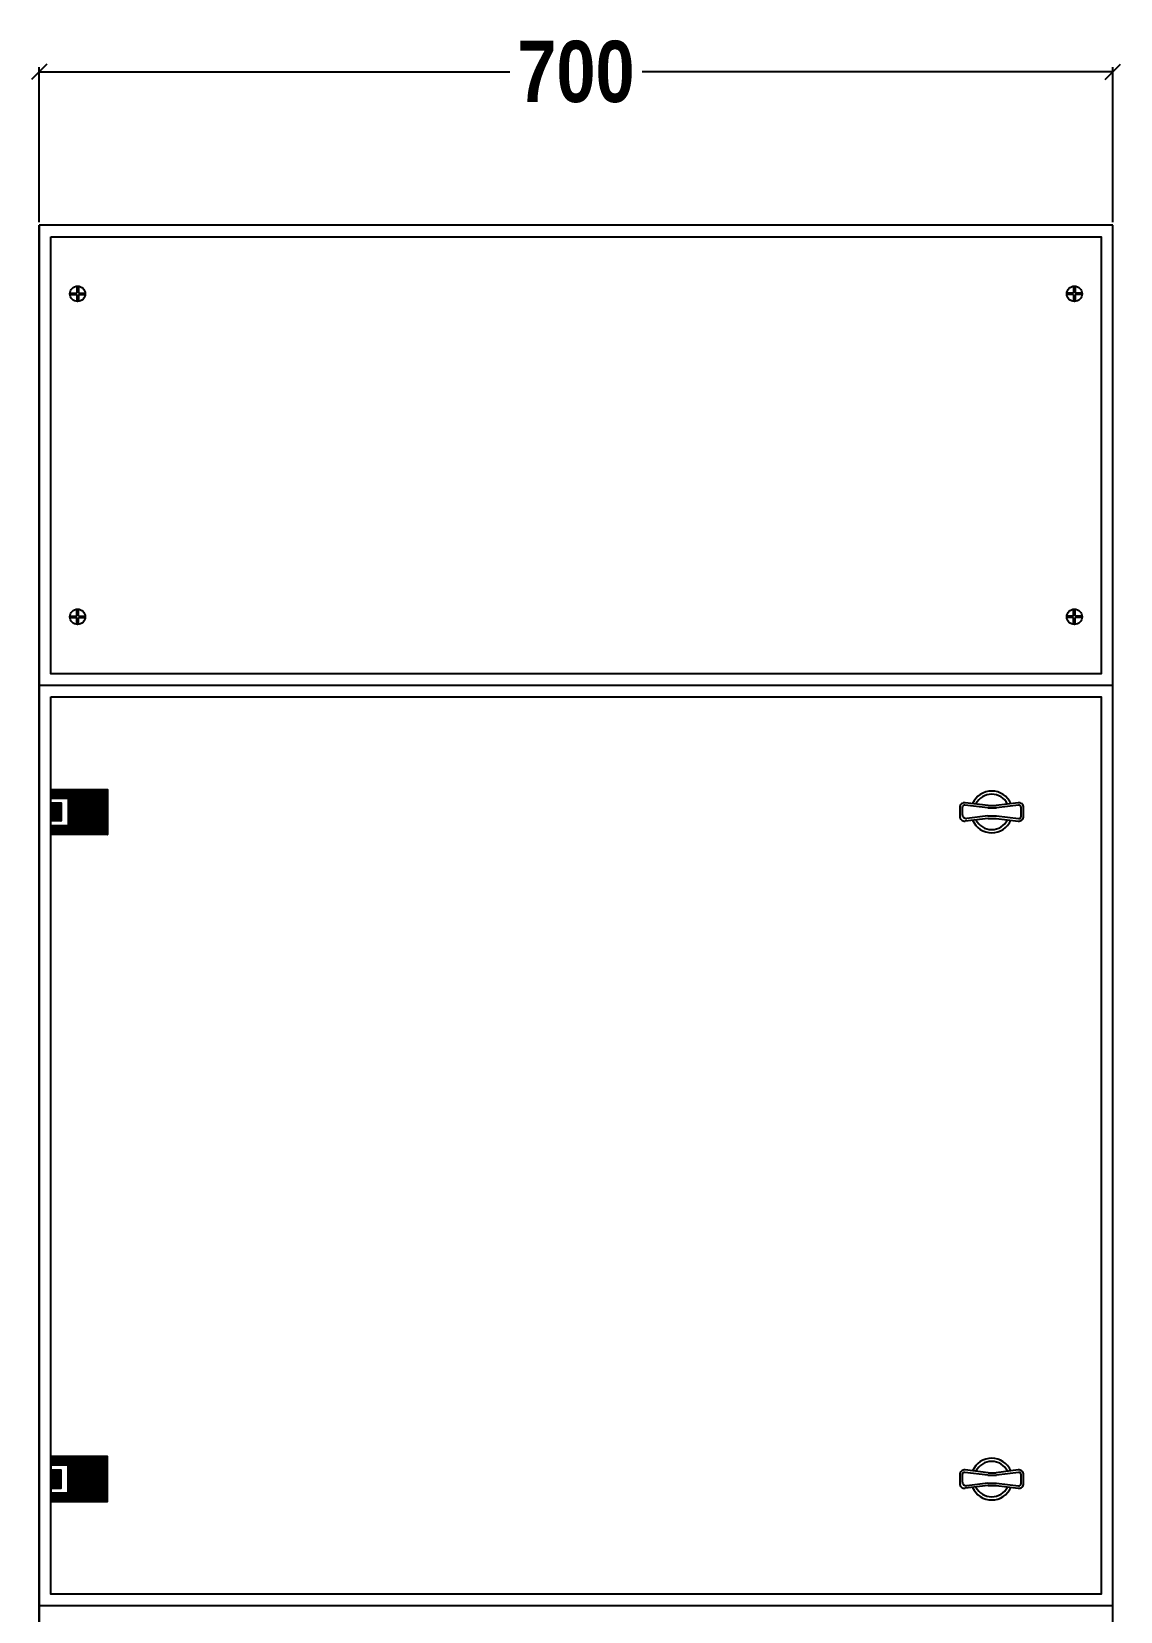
# Model space of a CAD drawing. Header units: millimetres. Extents: x -5 to 705, y -75 to 6326.
# Drawn here: x -5 to 705, y 5296 to 6326 of the extents above; entities that cross this region are included whole.
import ezdxf

# ---------------------------------------------------------------- set-up
doc = ezdxf.new("R2010")
doc.units = ezdxf.units.MM
doc.header["$MEASUREMENT"] = 0
doc.styles.add('ANB', font='ARIALNB.TTF')
doc.dimstyles.new('ARULLAIYA', dxfattribs={"dimtxt": 20, "dimasz": 10, "dimexe": 3, "dimexo": 2, "dimgap": 7, "dimtad": 0, "dimdec": 0, "dimzin": 0, "dimdsep": 46, "dimtxsty": 'ANB', "dimblk": 'OBLIQUE', "dimcen": 0.09, "dimadec": 0, "dimazin": 0, "dimtfac": 1, "dimtdec": 0, "dimtofl": 0, "dimtmove": 0, "dimatfit": 3, "dimldrblk": 'OBLIQUE', "dimfxl": 1, "dimtolj": 1, "dimtzin": 0, "dimarcsym": 1})
pattern_1 = [(45, (-8243.62154, 2414.87764), (-0.0883883476, 0.0883883476), [])]
pattern_2 = [(45, (-8240.37711, 2412.37764), (-0.0883883476, 0.0883883476), [])]

# ---------------------------------------------------------------- blocks, each defined once
blk = doc.blocks.new('_Oblique')
at = {"color": 0, "linetype": 'ByBlock', "lineweight": -2}
blk.add_line((-0.5, -0.5), (0.5, 0.5), dxfattribs=at)
blk = doc.blocks.new('*D3')
at = {"color": 0, "lineweight": -2, "transparency": 16777216}
for p, q in [((0, 6202), (0, 6303)), ((0, 6300), (306.9, 6300)), ((700, 6300), (393.1, 6300)), ((700, 6202), (700, 6303))]:
    blk.add_line(p, q, dxfattribs=at)
at = {"layer": 'Defpoints', "color": 0, "transparency": 16777216}
for p in [(700, 6300), (0, 6200), (700, 6200)]:
    blk.add_point(p, dxfattribs=at)
at = {"color": 0, "lineweight": -2, "transparency": 16777216, "xscale": 10, "yscale": 10, "zscale": 10, "rotation": 180}
blk.add_blockref('_Oblique', (0, 6300), dxfattribs=at)
at = {"color": 0, "lineweight": -2, "transparency": 16777216, "xscale": 10, "yscale": 10, "zscale": 10}
blk.add_blockref('_Oblique', (700, 6300), dxfattribs=at)
at = {"color": 0, "transparency": 16777216, "insert": (350, 6300), "char_height": 40, "attachment_point": 5, "style": 'ANB'}
blk.add_mtext('\\A1;700', dxfattribs=at)
blk = doc.blocks.new('*D4')
at = {"color": 0, "lineweight": -2, "transparency": 16777216}
for p, q in [((0, 6202), (0, 6303)), ((0, 6300), (306.9, 6300)), ((700, 6300), (393.1, 6300)), ((700, 6202), (700, 6303))]:
    blk.add_line(p, q, dxfattribs=at)
at = {"layer": 'Defpoints', "color": 0, "transparency": 16777216}
for p in [(700, 6300), (0, 6200), (700, 6200)]:
    blk.add_point(p, dxfattribs=at)
at = {"color": 0, "lineweight": -2, "transparency": 16777216, "xscale": 10, "yscale": 10, "zscale": 10, "rotation": 180}
blk.add_blockref('_Oblique', (0, 6300), dxfattribs=at)
at = {"color": 0, "lineweight": -2, "transparency": 16777216, "xscale": 10, "yscale": 10, "zscale": 10}
blk.add_blockref('_Oblique', (700, 6300), dxfattribs=at)
at = {"color": 0, "transparency": 16777216, "insert": (350, 6300), "char_height": 40, "attachment_point": 5, "style": 'ANB'}
blk.add_mtext('\\A1;700', dxfattribs=at)

msp = doc.modelspace()

# ---------------------------------------------------------------- hatches: boundary and pattern name
at = {"transparency": 33554687}
h = msp.add_hatch(dxfattribs=at)
h.set_pattern_fill('ANSI31', color=256, style=0)
h.set_pattern_definition(pattern_1)
h.paths.add_polyline_path([(44.4, 5832.2), (7.5, 5832.2), (7.5, 5826.5), (18.9, 5826.5), (18.9, 5808.5), (7.5, 5808.5), (7.5, 5802.8), (44.4, 5802.8)])
h = msp.add_hatch(dxfattribs=at)
h.set_pattern_fill('ANSI31', color=256, style=0)
h.set_pattern_definition(pattern_2)
h.paths.add_polyline_path([(14.2, 5823.4), (7.5, 5823.4), (7.5, 5811.6), (14.2, 5811.6)])
h = msp.add_hatch(dxfattribs=at)
h.set_pattern_fill('ANSI31', color=256, style=0)
h.set_pattern_definition(pattern_1)
h.paths.add_polyline_path([(44.4, 5367.8), (7.5, 5367.8), (7.5, 5373.5), (18.9, 5373.5), (18.9, 5391.5), (7.5, 5391.5), (7.5, 5397.2), (44.4, 5397.2)])
h = msp.add_hatch(dxfattribs=at)
h.set_pattern_fill('ANSI31', color=256, style=0)
h.set_pattern_definition(pattern_2)
h.paths.add_polyline_path([(14.2, 5376.6), (7.5, 5376.6), (7.5, 5388.4), (14.2, 5388.4)])

# ---------------------------------------------------------------- linework, layer by layer
for p, q in [((700, 6200), (0, 6200)), ((0, 6200), (0, 4000)), ((700, 6200), (0, 6200)), ((0, 6200), (0, 4000)), ((0, 3925), (0, 6200)), ((700, 3925), (700, 6200)), ((24.5, 6160.3), (24.5, 6155.8)), ((25.5, 6160.3), (25.5, 6155.8)), ((674.5, 6160.3), (674.5, 6155.8)), ((675.5, 6160.3), (675.5, 6155.8)), ((20, 6155.8), (24.5, 6155.8)), ((20, 6154.8), (24.5, 6154.8)), ((24.5, 6154.8), (24.5, 6150.4)), ((25.5, 6155.8), (30, 6155.8)), ((25.5, 6154.8), (30, 6154.8)), ((25.5, 6154.8), (25.5, 6150.4)), ((674.5, 6155.8), (670, 6155.8)), ((674.5, 6154.8), (670, 6154.8)), ((674.5, 6154.8), (674.5, 6150.4)), ((680, 6155.8), (675.5, 6155.8)), ((680, 6154.8), (675.5, 6154.8)), ((675.5, 6154.8), (675.5, 6150.4)), ((20, 5945.2), (24.5, 5945.2)), ((20, 5944.2), (24.5, 5944.2)), ((24.5, 5945.2), (24.5, 5949.6)), ((24.5, 5939.7), (24.5, 5944.2)), ((25.5, 5945.2), (25.5, 5949.6)), ((25.5, 5945.2), (30, 5945.2)), ((25.5, 5944.2), (30, 5944.2)), ((25.5, 5939.7), (25.5, 5944.2)), ((674.5, 5945.2), (670, 5945.2)), ((674.5, 5944.2), (670, 5944.2)), ((674.5, 5945.2), (674.5, 5949.6)), ((674.5, 5939.7), (674.5, 5944.2)), ((675.5, 5945.2), (675.5, 5949.6)), ((680, 5945.2), (675.5, 5945.2)), ((680, 5944.2), (675.5, 5944.2)), ((675.5, 5939.7), (675.5, 5944.2))]:
    msp.add_line(p, q)
for p, q in [((600.3, 5820.4), (600.3, 5814.6)), ((601.9, 5820.4), (601.9, 5815.8)), ((618.5, 5820.1), (603.6, 5821.9)), ((618.7, 5821.7), (603.8, 5823.5)), ((618.5, 5820.1), (624.1, 5820.1)), ((618.7, 5821.7), (623.9, 5821.7)), ((638.4, 5823.5), (623.9, 5821.7)), ((638.6, 5821.9), (624.1, 5820.1)), ((640.3, 5814.6), (640.3, 5820.4)), ((641.9, 5814.6), (641.9, 5820.4)), ((618.7, 5813.3), (603.8, 5811.5)), ((618.5, 5814.9), (604.8, 5813.2)), ((618.5, 5814.9), (624.1, 5814.9)), ((618.7, 5813.3), (623.9, 5813.3)), ((623.9, 5813.3), (638.4, 5811.5)), ((624.1, 5814.9), (638.6, 5813.1)), ((618.5, 5385.1), (603.6, 5386.9)), ((618.7, 5386.7), (603.8, 5388.5)), ((638.4, 5388.5), (623.9, 5386.7)), ((638.6, 5386.9), (624.1, 5385.1)), ((600.3, 5385.4), (600.3, 5379.6)), ((601.9, 5385.4), (601.9, 5380.8)), ((618.7, 5378.3), (603.8, 5376.5)), ((618.5, 5379.9), (604.8, 5378.2)), ((618.5, 5385.1), (624.1, 5385.1)), ((618.5, 5379.9), (624.1, 5379.9)), ((618.7, 5386.7), (623.9, 5386.7)), ((618.7, 5378.3), (623.9, 5378.3)), ((623.9, 5378.3), (638.4, 5376.5)), ((624.1, 5379.9), (638.6, 5378.1)), ((640.3, 5379.6), (640.3, 5385.4)), ((641.9, 5379.6), (641.9, 5385.4))]:
    msp.add_line(p, q, dxfattribs=at)
for points in [[(7.5, 6192.5), (692.5, 6192.5), (692.5, 5907.5), (7.5, 5907.5)], [(7.5, 5892.5), (692.5, 5892.5), (692.5, 5307.5), (7.5, 5307.5)]]:
    msp.add_lwpolyline(points, close=True)
for points in [[(700, 5900), (0, 5900)], [(0, 5300), (700, 5300)]]:
    msp.add_lwpolyline(points)
for points in [[(7.5, 5832.2), (44.4, 5832.2), (44.4, 5802.8), (7.5, 5802.8)], [(7.5, 5826.5), (18.9, 5826.5), (18.9, 5808.5), (7.5, 5808.5)], [(7.5, 5823.4), (14.2, 5823.4), (14.2, 5811.6), (7.5, 5811.6)], [(7.5, 5367.8), (44.4, 5367.8), (44.4, 5397.2), (7.5, 5397.2)], [(7.5, 5373.5), (18.9, 5373.5), (18.9, 5391.5), (7.5, 5391.5)], [(7.5, 5376.6), (14.2, 5376.6), (14.2, 5388.4), (7.5, 5388.4)]]:
    msp.add_lwpolyline(points, close=True, dxfattribs=at)
for centre in [(25, 6155.3), (675, 6155.3), (25, 5944.7), (675, 5944.7)]:
    msp.add_circle(centre, 5)
for centre, radius, start, end in [((621.1, 5817.5), 13.6, 23.4734, 156.4396), ((603.4, 5820.4), 3.09, 83.2079, 180), ((603.4, 5820.4), 1.48, 83.2079, 180), ((621.1, 5817.5), 11.5, 26.6128, 153.2549), ((638.8, 5820.4), 3.09, 0, 96.9267), ((638.8, 5820.4), 1.48, 0, 96.9267), ((603.4, 5814.6), 3.09, 180, 276.7921), ((604.5, 5815.8), 2.59, 180, 276.7921), ((621.1, 5817.5), 13.6, 203.5604, 336.5266), ((621.1, 5817.5), 11.5, 206.7451, 333.3872), ((638.8, 5814.6), 3.09, 263.0733, 0), ((638.8, 5814.6), 1.48, 263.0733, 0), ((603.4, 5385.4), 3.09, 83.2079, 180), ((603.4, 5385.4), 1.48, 83.2079, 180), ((621.1, 5382.5), 13.6, 23.4734, 156.4396), ((621.1, 5382.5), 11.5, 26.6128, 153.2549), ((638.8, 5385.4), 3.09, 0, 96.9267), ((638.8, 5385.4), 1.48, 0, 96.9267), ((603.4, 5379.6), 3.09, 180, 276.7921), ((604.5, 5380.8), 2.59, 180, 276.7921), ((621.1, 5382.5), 13.6, 203.5604, 336.5266), ((621.1, 5382.5), 11.5, 206.7451, 333.3872), ((638.8, 5379.6), 3.09, 263.0733, 0), ((638.8, 5379.6), 1.48, 263.0733, 0)]:
    msp.add_arc(centre, radius, start, end, dxfattribs=at)

# ---------------------------------------------------------------- dimensions: what is measured, and where the dimension line sits
at = {"color": 30, "transparency": 33554687}
for picture in ['*D3', '*D4']:
    dim = msp.add_linear_dim(base=(700, 6300), p1=(0, 6200), p2=(700, 6200), dimstyle='ARULLAIYA', override={"dimtxt": 40}, dxfattribs=at)
    dim.commit()
    dim.dimension.update_dxf_attribs({"geometry": picture, "text_midpoint": (350, 6300)})

doc.saveas('drawing.dxf')
